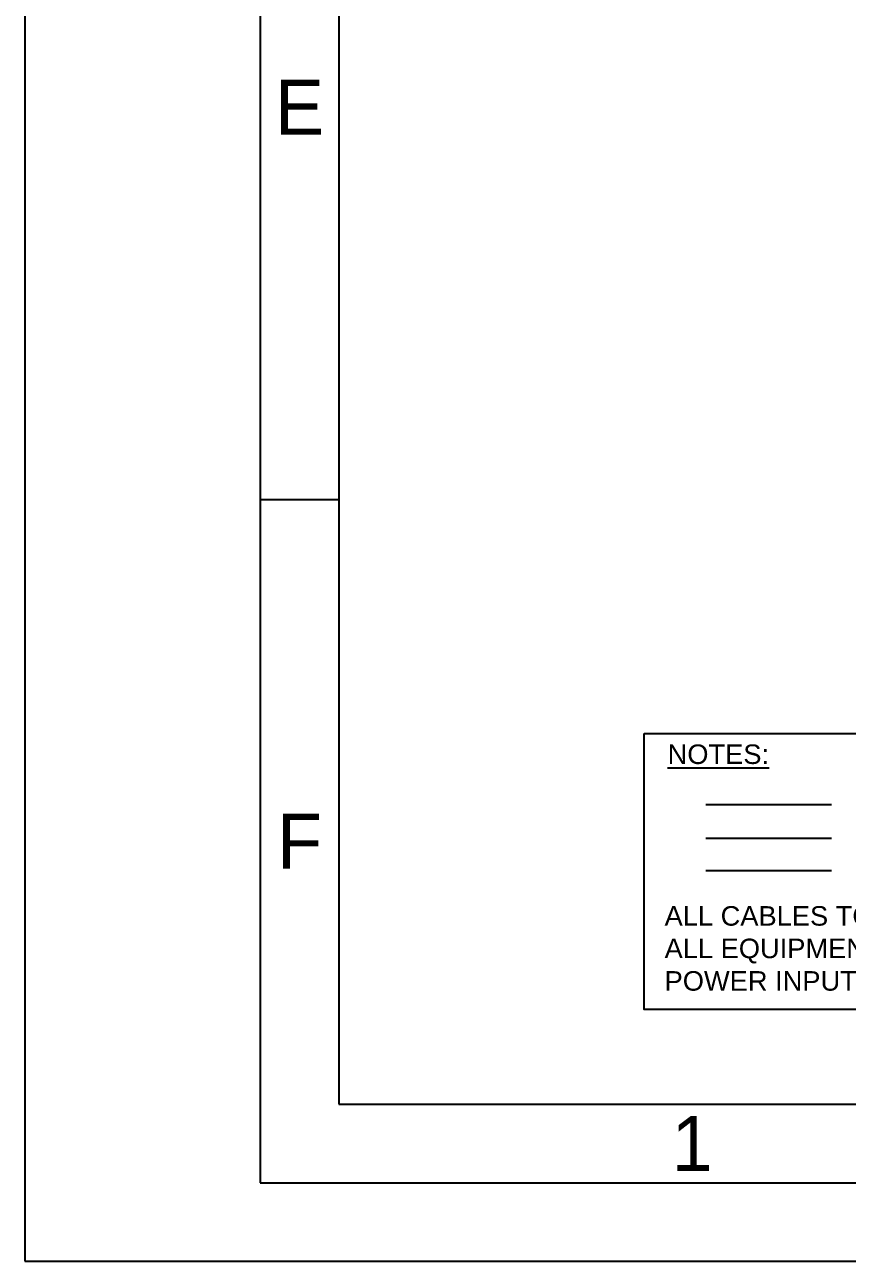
# Model space of a CAD drawing. Header units: millimetres. Extents: x 132530 to 133404, y 33424 to 34046.
# Drawn here: x 132983.9 to 133036.3, y 33424.2 to 33502.9 of the extents above; entities that cross this region are included whole.
import ezdxf

# ---------------------------------------------------------------- set-up
doc = ezdxf.new("R2010")
doc.units = ezdxf.units.MM
doc.layers.add('MAINS-Cajetin', color=73, linetype='Continuous')

# ---------------------------------------------------------------- blocks, each defined once
blk = doc.blocks.new('Formato A3')
at = {"layer": 'MAINS-Cajetin'}
for points in [[(0, 0), (420, 0), (420, 297), (0, 297)], [(15, 5), (415, 5), (415, 292), (15, 292)], [(20, 10), (410, 10), (410, 287), (20, 287)]]:
    blk.add_lwpolyline(points, close=True, dxfattribs=at)
blk.add_lwpolyline([(20, 48.5), (15, 48.5)], dxfattribs=at)
at = {"layer": 'MAINS-Cajetin', "char_height": 3.5, "width": 4.44, "attachment_point": 5}
for s, insert in [('E', (17.5, 73.5)), ('F', (17.5, 26.75)), ('1', (42.5, 7.5))]:
    blk.add_mtext(s, dxfattribs=dict(at, insert=insert))

msp = doc.modelspace()

# ---------------------------------------------------------------- linework, layer by layer
at = {"color": 1}
msp.add_line((133027.256, 33453.27), (133035.256, 33453.27), dxfattribs=at)
at = {"color": 3}
msp.add_line((133027.256, 33451.112), (133035.256, 33451.112), dxfattribs=at)
at = {"color": 4}
msp.add_line((133027.256, 33449.064), (133035.256, 33449.064), dxfattribs=at)
msp.add_lwpolyline([(133023.333, 33457.777), (133089.933, 33457.777), (133089.933, 33440.213), (133023.333, 33440.213)], close=True)

# ---------------------------------------------------------------- block references
at = {"layer": 'MAINS-Cajetin'}
msp.add_blockref('Formato A3', (132983.882, 33424.171), dxfattribs=at)

# ---------------------------------------------------------------- texts
at = {"color": 7, "char_height": 1.24224, "attachment_point": 1}
for s, insert, width in [('{\\fSwis721 Lt BT|b0|i0|c0|p34;\\LNOTES:}', (133024.821, 33457.087), 29.98402), ('{\\fSwis721 Lt BT|b0|i0|c0|p34;ALL CABLES TO BE SCREENED, MARINE TYPE APPROVED.\\PALL EQUIPMENT TO BE GROUNDED TO THE SHIP UNLESS OTHERWISE SPECIFIED. \\PPOWER INPUTS TO ALL EQUIPMENT TO BE PROTECTED BY SWITCH-FUSE.}', (133024.628, 33446.79), 102.29159)]:
    msp.add_mtext(s, dxfattribs=dict(at, insert=insert, width=width))

doc.saveas('drawing.dxf')
